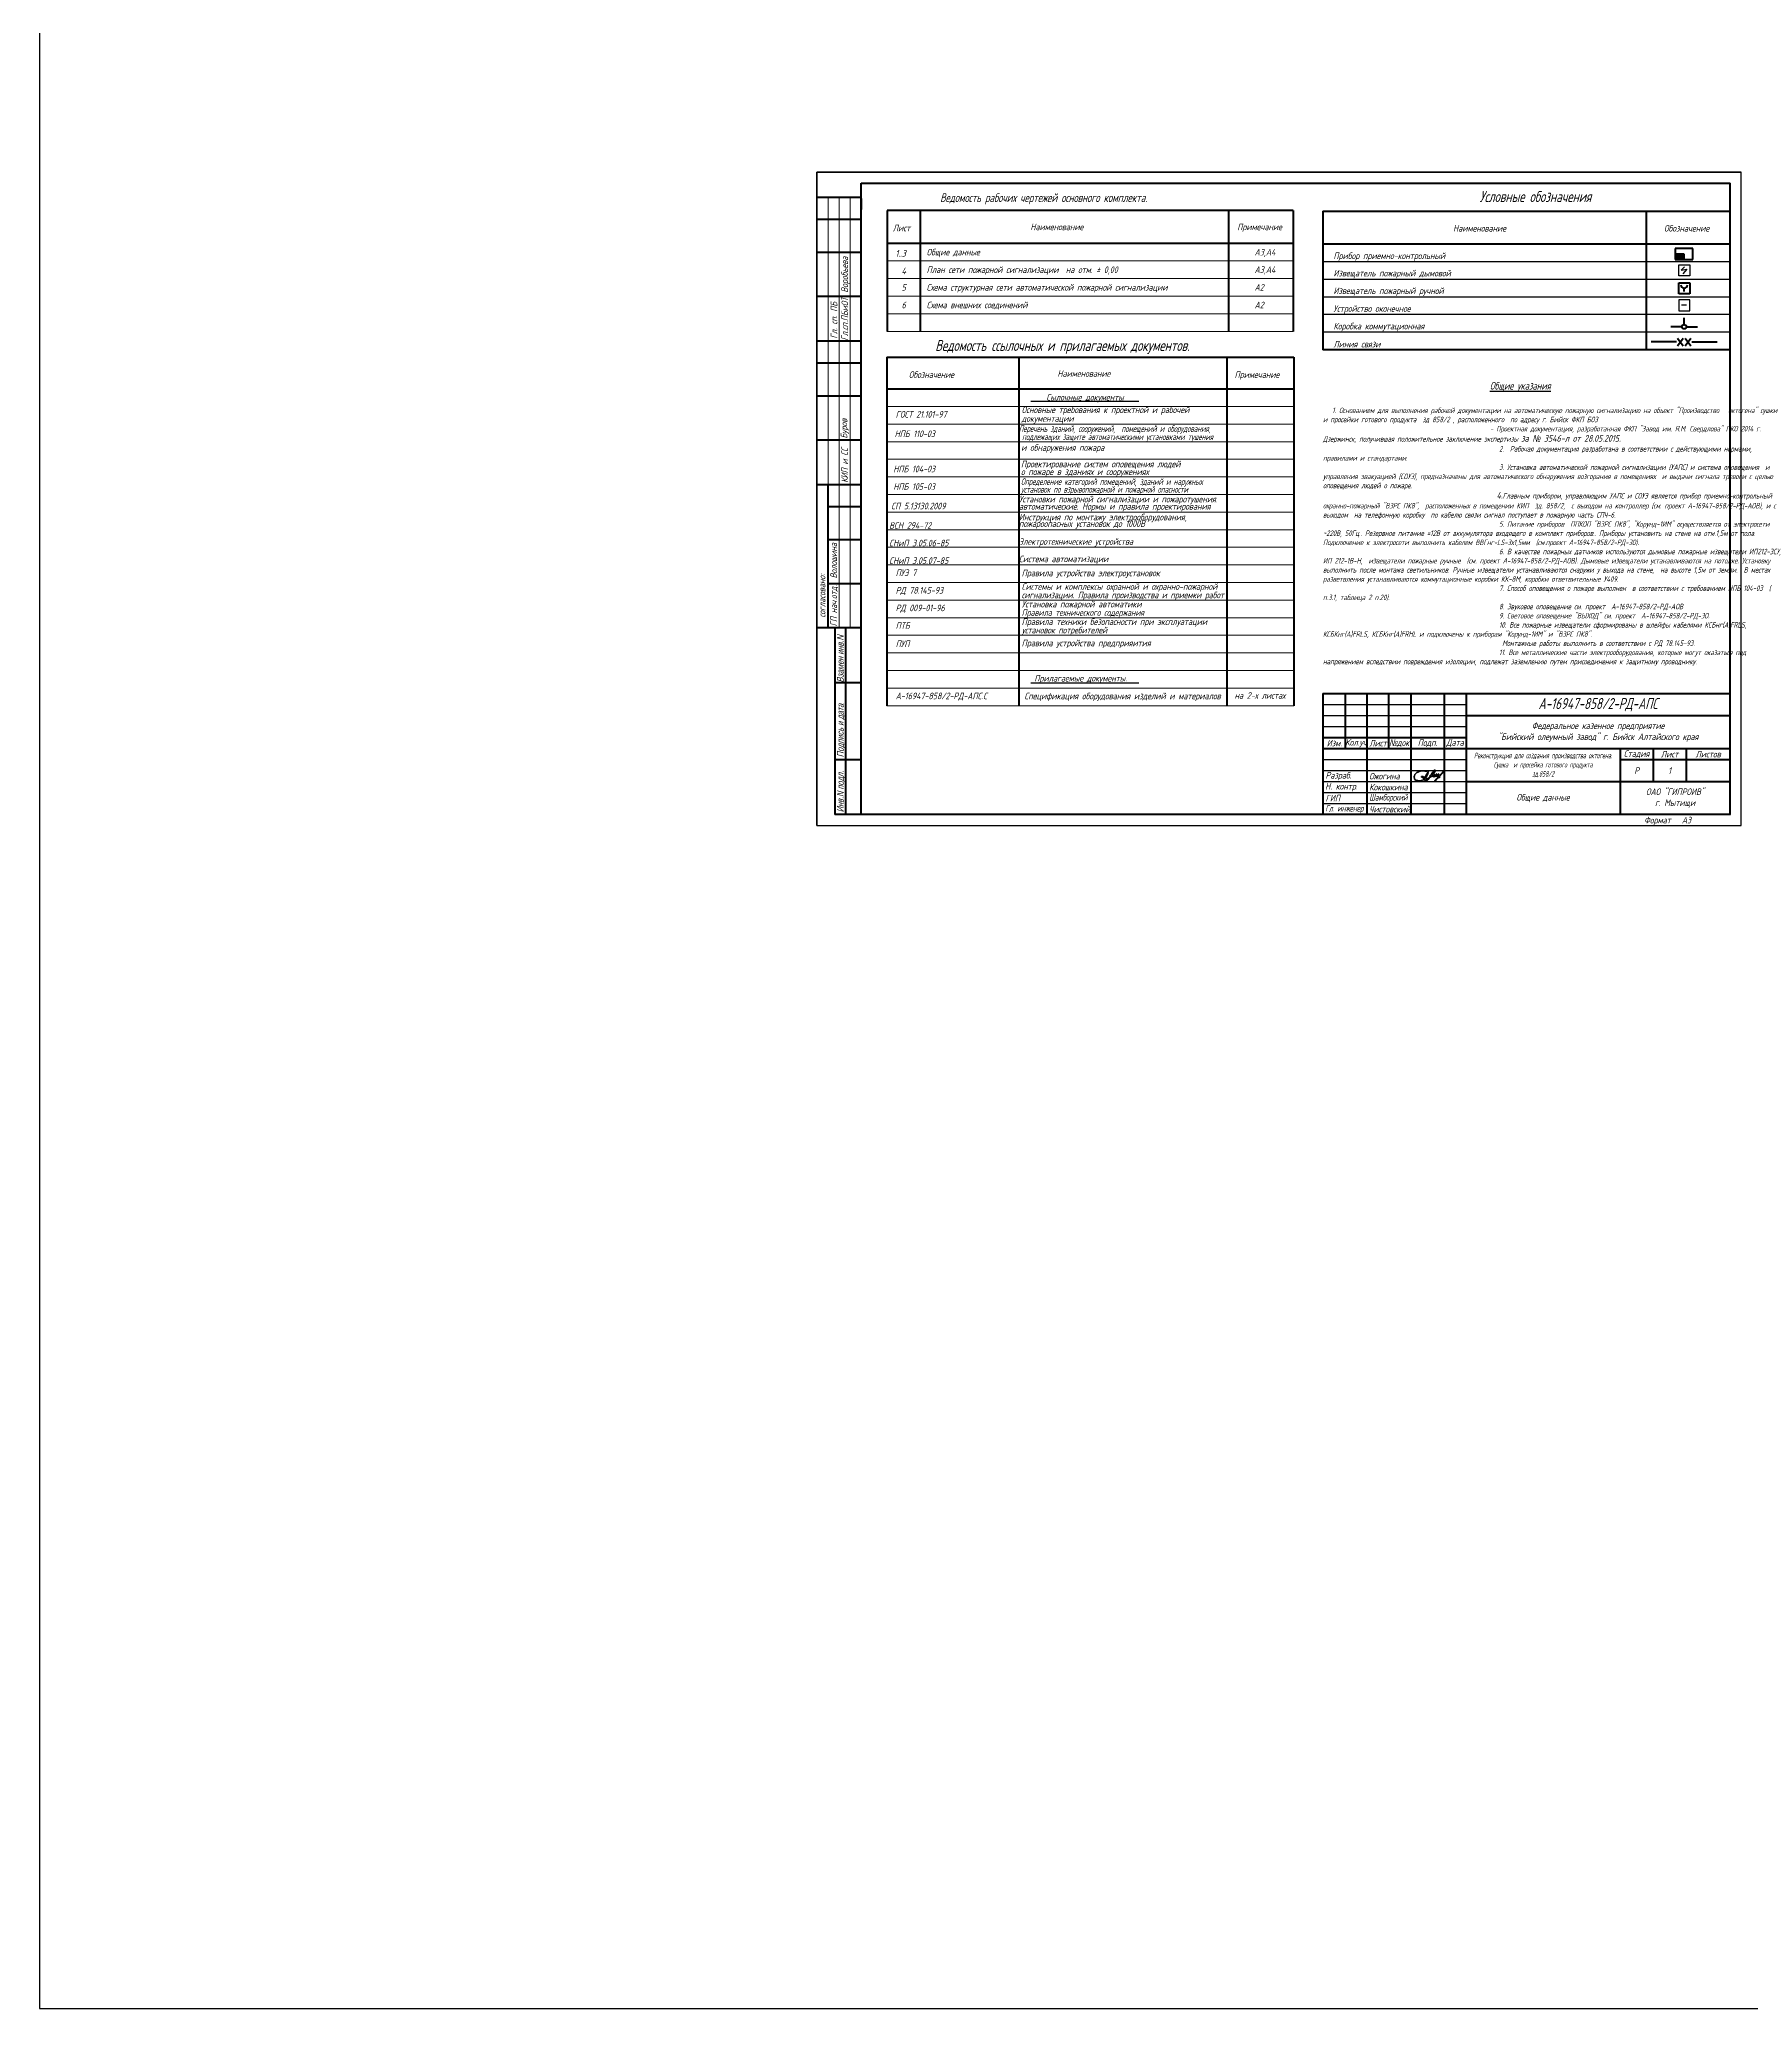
# Model space of a CAD drawing. Header units: millimetres. Extents: x 2185 to 8290, y 601 to 2456.
# Drawn here: x 4778 to 5556, y 601 to 1496 of the extents above; entities that cross this region are included whole.
import ezdxf

# ---------------------------------------------------------------- set-up
doc = ezdxf.new("R2010")
doc.units = ezdxf.units.MM
doc.layers.add('OBORUDOVANIE', color=7, linetype='Continuous')
doc.layers.add('текст', color=7, linetype='Continuous')
for name, color, linetype, lineweight in [('Датчики (Вновь)', 2, 'Continuous', 50), ('Линия связи (Вновь)', 3, 'Continuous', 60), ('ППК и др. приБоры', 171, 'Continuous', 50), ('рамка толстая', 7, 'Continuous', 60), ('стена', 7, 'Continuous', 18), ('стены', 7, 'Continuous', 15), ('ТаБлица', 253, 'Continuous', 40), ('Эл. аппараты (Вновь)', 93, 'Continuous', 50)]:
    doc.layers.add(name, color=color, linetype=linetype, lineweight=lineweight)
doc.styles.add('CX', font='cx.shx', dxfattribs={"width": 0.6, "oblique": 15, "height": 3})
doc.styles.add('Simplex', font='simplex.shx', dxfattribs={"width": 0.7, "oblique": 15})
doc.styles.add('Симплекс', font='simplex.shx', dxfattribs={"width": 0.7, "oblique": 15, "height": 600})

# ---------------------------------------------------------------- blocks, each defined once
blk = doc.blocks.new('A$C00EC61DE')
at = {"layer": 'Линия связи (Вновь)'}
for p, q in [((5, 1), (0, 1)), ((6, 2), (6, 5)), ((7, 1), (12, 1))]:
    blk.add_line(p, q, dxfattribs=at)
at = {"layer": 'Эл. аппараты (Вновь)'}
blk.add_circle((6, 1), 1, dxfattribs=at)
blk.add_circle((6, 1), 1, dxfattribs=at)
blk = doc.blocks.new('A$C48AC0FEC')
at = {"layer": 'Линия связи (Вновь)'}
for p, q in [((11.5, 1.75), (0, 1.75)), ((12, 3.5), (14.5, 0)), ((12, 0), (14.5, 3.5)), ((15.5, 3.5), (18, 0)), ((15.5, 0), (18, 3.5)), ((18.5, 1.75), (30, 1.75))]:
    blk.add_line(p, q, dxfattribs=at)
blk = doc.blocks.new('A$C134D03C4')
at = {"layer": 'ППК и др. приБоры'}
blk.add_hatch(color=256, dxfattribs=at).paths.add_polyline_path([(4, 0), (4, 2.5), (0, 2.5), (0, 0)])
for p, q in [((0, 5), (0, 0)), ((8, 5), (0, 5)), ((4, 2.5), (0, 2.5)), ((0, 0), (8, 0)), ((4, 0), (4, 2.5)), ((8, 0), (8, 5))]:
    blk.add_line(p, q, dxfattribs=at)
blk = doc.blocks.new('A$C7A532389')
at = {"layer": 'Датчики (Вновь)'}
for p, q in [((0, 5), (5, 5)), ((0, 0), (0, 5)), ((2.5, 1), (2.5, 2.5)), ((5, 5), (5, 0)), ((5, 0), (0, 0))]:
    blk.add_line(p, q, dxfattribs=at)
blk.add_arc((2.5, 4), 1.5, 180, 0, dxfattribs=at)

msp = doc.modelspace()

# ---------------------------------------------------------------- linework, layer by layer
for p, q in [((5131.59, 1138.87), (5131.59, 1435.87)), ((5131.59, 1138.87), (5131.59, 1435.87)), ((5131.59, 1435.87), (5551.59, 1435.87)), ((5546.51, 1395.17), (5361.51, 1395.17)), ((5546.51, 1387.17), (5361.51, 1387.17)), ((5546.51, 1379.17), (5361.51, 1379.17)), ((5546.51, 1371.17), (5361.51, 1371.17)), ((5546.51, 1363.17), (5361.51, 1363.17)), ((5546.51, 1355.17), (5361.51, 1355.17)), ((5228.74, 1331.76), (5277.89, 1331.85)), ((5228.74, 1203.76), (5277.89, 1203.85)), ((5361.51, 1193.87), (5426.44, 1193.87)), ((5546.67, 1198.87), (5496.51, 1198.87)), ((5546.51, 1198.87), (5496.51, 1198.87)), ((5546.51, 1198.87), (5496.51, 1198.87)), ((5546.51, 1198.87), (5496.51, 1198.87)), ((5546.51, 1198.87), (5496.51, 1198.87)), ((5361.51, 1168.87), (5426.44, 1168.87)), ((5361.51, 1163.87), (5426.44, 1163.87)), ((5361.51, 1153.87), (5426.63, 1153.87)), ((5361.51, 1148.87), (5426.63, 1148.87)), ((5361.67, 1143.87), (5361.67, 1148.87)), ((5361.67, 1143.87), (5361.67, 1148.87)), ((5546.51, 1143.87), (5361.51, 1143.87)), ((5381.51, 1143.87), (5401.51, 1143.87)), ((5416.51, 1143.87), (5426.51, 1143.87)), ((5416.51, 1143.87), (5426.51, 1143.87)), ((5496.51, 1143.87), (5511.51, 1143.87)), ((5496.51, 1143.87), (5496.51, 1143.87))]:
    msp.add_line(p, q)
at = {"color": 7, "linetype": 'Continuous', "lineweight": 40}
for p, q in [((5131.71, 1424.49), (5151.59, 1424.49)), ((5131.71, 1414.49), (5151.59, 1414.49)), ((5348.04, 1418.54), (5163.54, 1418.54)), ((5163.54, 1418.54), (5163.54, 1363.54)), ((5178.54, 1418.54), (5178.54, 1363.54)), ((5318.54, 1418.54), (5318.54, 1363.54)), ((5348.04, 1418.54), (5348.04, 1363.54)), ((5131.71, 1399.49), (5151.59, 1399.49)), ((5348.04, 1403.54), (5163.54, 1403.54)), ((5131.59, 1379.49), (5151.59, 1379.49)), ((5131.71, 1359.22), (5151.59, 1359.22)), ((5131.71, 1359.22), (5151.59, 1359.22)), ((5163.34, 1351.89), (5348.34, 1351.89)), ((5163.34, 1351.89), (5163.34, 1193.39)), ((5223.34, 1351.89), (5223.34, 1193.39)), ((5317.84, 1351.89), (5317.84, 1193.39)), ((5348.34, 1351.89), (5348.34, 1193.39)), ((5131.71, 1349.22), (5151.59, 1349.22)), ((5131.71, 1334.22), (5151.59, 1334.22)), ((5163.84, 1337.39), (5348.34, 1337.39)), ((5131.59, 1314.22), (5151.59, 1314.22)), ((5131.71, 1293.95), (5151.59, 1293.95)), ((5136.71, 1283.95), (5151.59, 1283.95)), ((5136.71, 1268.95), (5151.59, 1268.95)), ((5136.71, 1248.95), (5151.59, 1248.95)), ((5131.59, 1228.95), (5151.71, 1228.95))]:
    msp.add_line(p, q, dxfattribs=at)
at = {"color": 7, "linetype": 'Continuous', "lineweight": 20}
for p, q in [((5136.71, 1424.49), (5136.71, 1359.22)), ((5141.71, 1424.49), (5141.71, 1359.22)), ((5146.71, 1424.49), (5146.71, 1359.22)), ((5163.54, 1395.54), (5348.04, 1395.54)), ((5163.54, 1387.62), (5348.04, 1387.62)), ((5163.54, 1379.54), (5348.04, 1379.54)), ((5163.54, 1371.54), (5348.04, 1371.54)), ((5163.54, 1363.54), (5348.04, 1363.54)), ((5136.71, 1359.22), (5136.71, 1228.95)), ((5141.71, 1359.22), (5141.71, 1228.95)), ((5146.71, 1359.22), (5146.71, 1228.95)), ((5163.34, 1329.39), (5348.34, 1329.39)), ((5163.34, 1321.39), (5348.34, 1321.39)), ((5163.34, 1313.39), (5348.34, 1313.39)), ((5163.34, 1305.39), (5348.34, 1305.39)), ((5163.34, 1297.39), (5348.34, 1297.39)), ((5163.34, 1289.39), (5348.34, 1289.39)), ((5163.34, 1281.39), (5348.34, 1281.39)), ((5163.34, 1273.39), (5348.34, 1273.39)), ((5163.34, 1265.39), (5348.34, 1265.39)), ((5163.34, 1257.39), (5348.34, 1257.39)), ((5163.34, 1249.39), (5348.34, 1249.39)), ((5163.34, 1241.39), (5348.34, 1241.39)), ((5131.71, 1228.95), (5139.71, 1228.95)), ((5131.71, 1228.95), (5139.71, 1228.95)), ((5131.71, 1228.95), (5139.71, 1228.95)), ((5131.83, 1228.95), (5139.83, 1228.95)), ((5131.83, 1228.95), (5139.83, 1228.95)), ((5144.71, 1228.95), (5139.71, 1228.95)), ((5163.34, 1233.39), (5348.34, 1233.39)), ((5163.34, 1225.39), (5348.34, 1225.39)), ((5163.34, 1217.39), (5348.34, 1217.39)), ((5163.34, 1209.39), (5348.34, 1209.39)), ((5163.34, 1201.39), (5348.34, 1201.39)), ((5163.34, 1193.39), (5348.34, 1193.39))]:
    msp.add_line(p, q, dxfattribs=at)
at = {"color": 2, "lineweight": 30}
for p, q in [((5523.15, 1393.86), (5528.15, 1393.86)), ((5523.15, 1388.86), (5523.15, 1393.86)), ((5528.15, 1388.86), (5523.15, 1388.86)), ((5525.77, 1392.91), (5524.34, 1391.33)), ((5524.34, 1391.33), (5526.8, 1391.76)), ((5526.8, 1391.76), (5525.1, 1389.67)), ((5528.15, 1393.86), (5528.15, 1388.86))]:
    msp.add_line(p, q, dxfattribs=at)
at = {"color": 1, "lineweight": 30}
for p, q in [((5528.15, 1377.92), (5523.15, 1377.92)), ((5528.15, 1377.92), (5523.15, 1377.92)), ((5523.15, 1377.92), (5523.15, 1372.92)), ((5523.15, 1377.92), (5523.15, 1372.92)), ((5523.15, 1372.92), (5528.15, 1372.92)), ((5523.15, 1372.92), (5528.15, 1372.92)), ((5528.15, 1372.92), (5528.15, 1377.92)), ((5528.15, 1372.92), (5528.15, 1377.92))]:
    msp.add_line(p, q, dxfattribs=at)
at = {"color": 7, "lineweight": 40}
for p, q in [((5139.71, 1228.95), (5139.71, 1143.87)), ((5144.71, 1143.87), (5144.71, 1228.95)), ((5139.71, 1203.95), (5151.71, 1203.95)), ((5139.71, 1168.95), (5151.71, 1168.95))]:
    msp.add_line(p, q, dxfattribs=at)
at = {"lineweight": 60}
for p, q in [((5361.51, 1198.87), (5546.51, 1198.87)), ((5361.67, 1143.87), (5361.67, 1198.87)), ((5371.67, 1198.87), (5371.67, 1173.87)), ((5381.51, 1198.87), (5381.51, 1143.87)), ((5391.51, 1173.87), (5391.51, 1198.87)), ((5401.51, 1143.87), (5401.51, 1198.87)), ((5416.51, 1198.87), (5416.51, 1143.87)), ((5426.51, 1198.87), (5426.51, 1183.3)), ((5426.51, 1188.87), (5546.67, 1188.98)), ((5426.51, 1183.3), (5426.51, 1143.87)), ((5361.51, 1178.87), (5426.44, 1178.87)), ((5361.51, 1173.87), (5546.67, 1173.87)), ((5496.51, 1173.87), (5496.51, 1143.87)), ((5511.72, 1158.87), (5511.72, 1173.87)), ((5526.51, 1173.87), (5526.51, 1158.87)), ((5496.5, 1168.87), (5546.67, 1168.87)), ((5426.51, 1158.87), (5546.67, 1158.87)), ((5546.67, 1143.87), (5495.11, 1143.87))]:
    msp.add_line(p, q, dxfattribs=at)
at = {"lineweight": -3}
for p, q in [((5361.51, 1188.87), (5427, 1188.87)), ((5361.51, 1183.87), (5426.51, 1183.87)), ((5361.95, 1158.87), (5426.83, 1158.87))]:
    msp.add_line(p, q, dxfattribs=at)
at = {"color": 255, "lineweight": 35}
for p, q in [((5405.87, 1163.67), (5406.51, 1163.72)), ((5406.82, 1163.73), (5406.51, 1163.72)), ((5407.47, 1163.77), (5406.82, 1163.73)), ((5407.91, 1163.71), (5407.47, 1163.77)), ((5408.17, 1163.67), (5407.91, 1163.71)), ((5411.99, 1163.97), (5411.7, 1163.52)), ((5412.43, 1164.3), (5411.99, 1163.97)), ((5412.19, 1163.17), (5412.49, 1163.7)), ((5412.52, 1164.03), (5412.43, 1164.3)), ((5412.49, 1163.7), (5412.51, 1163.88)), ((5412.51, 1163.87), (5412.52, 1164.03)), ((5412.55, 1164.23), (5412.55, 1164.23)), ((5416.45, 1163.66), (5416.56, 1163.75)), ((5416.56, 1163.75), (5416.6, 1163.78)), ((5416.6, 1163.78), (5416.59, 1163.7)), ((5416.59, 1163.7), (5416.59, 1163.67)), ((5403.06, 1161.44), (5402.98, 1161.22)), ((5402.98, 1161.22), (5403.11, 1160.16)), ((5403.27, 1162.12), (5403.06, 1161.44)), ((5403.11, 1160.16), (5403.31, 1159.79)), ((5404.23, 1163.05), (5403.28, 1162.1)), ((5403.31, 1159.79), (5403.85, 1159.43)), ((5403.85, 1159.43), (5404.56, 1159.33)), ((5404.59, 1163.23), (5404.23, 1163.05)), ((5404.56, 1159.33), (5405.45, 1159.3)), ((5405.47, 1163.62), (5404.59, 1163.23)), ((5405.45, 1159.3), (5406.18, 1159.36)), ((5405.87, 1163.67), (5405.47, 1163.62)), ((5406.18, 1159.36), (5406.81, 1159.48)), ((5406.34, 1161.24), (5406.28, 1161.19)), ((5406.28, 1161.19), (5406.28, 1161.13)), ((5406.28, 1161.13), (5406.34, 1160.98)), ((5406.43, 1161.25), (5406.34, 1161.24)), ((5406.34, 1161), (5406.48, 1160.87)), ((5406.54, 1161.26), (5406.43, 1161.25)), ((5406.46, 1160.87), (5407.03, 1160.64)), ((5406.6, 1161.25), (5406.54, 1161.26)), ((5406.68, 1161.24), (5406.6, 1161.25)), ((5406.85, 1161.19), (5406.68, 1161.24)), ((5406.81, 1159.48), (5407.36, 1159.64)), ((5407, 1161.16), (5406.85, 1161.19)), ((5407.41, 1160.8), (5407, 1161.16)), ((5407.03, 1160.64), (5407.27, 1160.65)), ((5407.27, 1160.65), (5407.67, 1160.69)), ((5409.46, 1163.58), (5407.34, 1159.86)), ((5407.34, 1159.86), (5407.45, 1160.7)), ((5407.36, 1159.64), (5407.76, 1159.79)), ((5407.42, 1160.74), (5407.4, 1160.82)), ((5407.43, 1160.71), (5407.42, 1160.74)), ((5407.44, 1160.66), (5407.43, 1160.71)), ((5407.44, 1160.6), (5407.44, 1160.66)), ((5407.7, 1159.33), (5407.96, 1159.62)), ((5408.12, 1159.14), (5407.7, 1159.36)), ((5407.96, 1159.62), (5408.34, 1159.83)), ((5409.14, 1162.53), (5408.12, 1160.3)), ((5408.89, 1159.34), (5408.12, 1159.14)), ((5408.74, 1163.6), (5408.17, 1163.67)), ((5408.28, 1160.69), (5408.3, 1160.7)), ((5408.34, 1159.83), (5410.96, 1161.29)), ((5409.29, 1159.81), (5408.89, 1159.34)), ((5409.35, 1162.98), (5409.14, 1162.53)), ((5409.64, 1160.33), (5409.29, 1159.81)), ((5409.97, 1160.81), (5409.64, 1160.33)), ((5409.87, 1161.29), (5410.52, 1161.72)), ((5410.27, 1161.33), (5409.97, 1160.81)), ((5410.65, 1161.94), (5410.27, 1161.33)), ((5410.41, 1160.99), (5410.96, 1161.29)), ((5410.46, 1161.69), (5411.39, 1162.28)), ((5411, 1162.6), (5410.65, 1161.94)), ((5410.97, 1161.08), (5411.16, 1161.22)), ((5411.36, 1163.12), (5411, 1162.6)), ((5411.16, 1161.22), (5411.32, 1161.33)), ((5411.32, 1161.33), (5411.62, 1161.55)), ((5411.7, 1163.52), (5411.36, 1163.12)), ((5411.39, 1162.28), (5411.74, 1162.62)), ((5411.62, 1161.55), (5411.88, 1161.69)), ((5411.72, 1161.51), (5411.69, 1161.31)), ((5411.69, 1161.31), (5411.72, 1161.19)), ((5411.81, 1161.75), (5411.72, 1161.51)), ((5411.72, 1161.19), (5411.76, 1161.12)), ((5411.74, 1162.62), (5411.98, 1162.89)), ((5411.76, 1161.12), (5412.01, 1161.08)), ((5411.86, 1161.89), (5411.81, 1161.75)), ((5412, 1162.07), (5411.86, 1161.89)), ((5411.88, 1161.69), (5412.16, 1161.99)), ((5411.98, 1162.89), (5412.19, 1163.17)), ((5412.04, 1162.14), (5412, 1162.07)), ((5412.01, 1161.08), (5412.07, 1161.15)), ((5412.12, 1161.95), (5412.02, 1161.84)), ((5412.34, 1162.27), (5412.04, 1162.14)), ((5412.07, 1161.15), (5412.28, 1161.26)), ((5412.33, 1162.27), (5412.12, 1161.95)), ((5412.16, 1161.99), (5412.25, 1162.15)), ((5412.28, 1161.26), (5412.47, 1161.4)), ((5412.35, 1159.32), (5412.49, 1159.58)), ((5412.37, 1159.14), (5412.35, 1159.32)), ((5413.86, 1160.61), (5412.42, 1159.13)), ((5412.54, 1161.62), (5412.46, 1161.41)), ((5412.46, 1161.41), (5412.46, 1161.15)), ((5412.46, 1161.15), (5413.13, 1161.3)), ((5412.47, 1161.4), (5412.76, 1161.63)), ((5412.49, 1159.58), (5412.75, 1159.81)), ((5412.69, 1161.85), (5412.54, 1161.62)), ((5412.84, 1162.03), (5412.69, 1161.85)), ((5412.74, 1161.66), (5412.95, 1161.87)), ((5412.75, 1159.81), (5412.95, 1160.03)), ((5412.98, 1162.22), (5412.84, 1162.03)), ((5412.95, 1161.87), (5413.18, 1162.14)), ((5412.95, 1160.03), (5413.37, 1160.28)), ((5413.1, 1162.34), (5412.98, 1162.22)), ((5413.04, 1161.28), (5413.39, 1161.4)), ((5413.36, 1162.43), (5413.1, 1162.34)), ((5413.18, 1162.14), (5413.3, 1162.28)), ((5413.29, 1162.25), (5413.36, 1162.43)), ((5413.38, 1161.41), (5413.37, 1161.15)), ((5413.37, 1161.15), (5413.71, 1161.23)), ((5413.37, 1160.28), (5413.6, 1160.46)), ((5413.45, 1161.62), (5413.38, 1161.41)), ((5413.39, 1161.4), (5413.67, 1161.63)), ((5413.6, 1161.84), (5413.45, 1161.62)), ((5413.75, 1162.02), (5413.6, 1161.84)), ((5413.6, 1160.46), (5414.18, 1160.72)), ((5413.66, 1161.65), (5413.86, 1161.87)), ((5413.67, 1161.21), (5413.97, 1161.24)), ((5413.89, 1162.22), (5413.75, 1162.02)), ((5413.86, 1161.87), (5414.09, 1162.14)), ((5414.24, 1161.04), (5413.86, 1160.61)), ((5414.01, 1162.34), (5413.89, 1162.22)), ((5413.97, 1161.24), (5414.27, 1161.43)), ((5414.27, 1162.42), (5414.01, 1162.34)), ((5414.09, 1162.14), (5414.21, 1162.27)), ((5414.18, 1160.72), (5414.34, 1160.83)), ((5414.2, 1162.25), (5414.27, 1162.42)), ((5414.46, 1161.4), (5414.24, 1161.04)), ((5414.34, 1160.83), (5414.78, 1161.01)), ((5415.16, 1162.33), (5414.46, 1161.4)), ((5414.56, 1161.83), (5415.23, 1162.09)), ((5416.21, 1163.41), (5415.16, 1162.33)), ((5415.23, 1162.09), (5416.27, 1163.11)), ((5416.2, 1163.39), (5416.35, 1163.56)), ((5416.33, 1163.23), (5416.25, 1163.09)), ((5416.36, 1163.29), (5416.33, 1163.23)), ((5416.35, 1163.56), (5416.45, 1163.66)), ((5416.39, 1163.33), (5416.36, 1163.29)), ((5416.45, 1163.43), (5416.39, 1163.33)), ((5416.48, 1163.48), (5416.45, 1163.43)), ((5416.55, 1163.61), (5416.48, 1163.48)), ((5416.59, 1163.67), (5416.55, 1163.61))]:
    msp.add_line(p, q, dxfattribs=at)
msp.add_lwpolyline([(4778.25, 601.14), (8290.33, 601.14), (8290.33, 2391.42), (4778.25, 2391.42)], close=True)
at = {"layer": 'OBORUDOVANIE', "ltscale": 100}
for p, q in [((5131.59, 1435.87), (5131.59, 1138.87)), ((5551.59, 1435.87), (5131.59, 1435.87)), ((5551.59, 1138.87), (5551.59, 1435.87)), ((5131.59, 1138.87), (5551.59, 1138.87))]:
    msp.add_line(p, q, dxfattribs=at)
at = {"layer": 'рамка толстая', "ltscale": 100}
for p, q in [((5151.59, 1430.87), (5546.51, 1430.87)), ((5151.59, 1143.87), (5151.59, 1430.87)), ((5546.51, 1143.87), (5546.51, 1430.87))]:
    msp.add_line(p, q, dxfattribs=at)
at = {"layer": 'рамка толстая', "color": 7}
for p, q in [((5151.59, 1423.92), (5151.59, 1418.92)), ((5546.51, 1143.87), (5139.71, 1143.87))]:
    msp.add_line(p, q, dxfattribs=at)
at = {"layer": 'рамка толстая'}
msp.add_line((5136.71, 1228.95), (5136.71, 1293.95), dxfattribs=at)
at = {"layer": 'стены', "color": 1, "lineweight": 30}
msp.add_line((5526.76, 1375.42), (5524.43, 1375.42), dxfattribs=at)
msp.add_line((5526.76, 1375.42), (5524.43, 1375.42), dxfattribs=at)
at = {"layer": 'ТаБлица'}
for p, q in [((5361.51, 1418.17), (5546.51, 1418.17)), ((5361.51, 1418.17), (5361.51, 1355.17)), ((5508.51, 1355.17), (5508.51, 1418.17)), ((5546.51, 1403.17), (5361.51, 1403.17)), ((5546.51, 1355.17), (5361.51, 1355.17))]:
    msp.add_line(p, q, dxfattribs=at)

# ---------------------------------------------------------------- block references
at = {"layer": 'ТаБлица', "color": 2}
for name, p in [('A$C134D03C4', (5521.62, 1396.22)), ('A$C7A532389', (5523.15, 1380.67)), ('A$C00EC61DE', (5519.62, 1364.66, 0)), ('A$C48AC0FEC', (5510.62, 1356.97))]:
    msp.add_blockref(name, p, dxfattribs=at)

# ---------------------------------------------------------------- texts
at = {"color": 7, "linetype": 'Continuous', "lineweight": 20, "style": 'Симплекс', "oblique": 15}
for s, width, p in [('Лист', 0.7, (5166.04, 1409.04)), ('Наименование', 0.7, (5228.54, 1409.54)), ('Примечание ', 0.7, (5322.54, 1409.54)), ('1..3', 0.7, (5167.29, 1397.54)), ('Общие данные', 0.7, (5181.41, 1398.07)), ('А3,А4', 0.7, (5330.43, 1398.04)), ('4', 0.7, (5170.04, 1389.54)), ('План сети пожарной сигнализации  на отм. %%P 0,00', 0.7, (5181.41, 1390.07)), ('А3,А4', 0.7, (5330.43, 1390.12)), ('5', 0.7, (5170.04, 1382.04)), ('Схема структурная сети автоматической пожарной сигнализации  ', 0.7, (5181.41, 1382.07)), ('А2', 0.7, (5330.43, 1382.04)), ('6', 0.7, (5170.04, 1374.04)), ('Схема внешних соединений', 0.7, (5181.41, 1374.07)), ('А2', 0.7, (5330.43, 1374.04)), ('Обозначение', 0.7, (5173.34, 1342.39)), ('Наименование', 0.7, (5240.84, 1342.89)), ('Примечание', 0.7, (5321.34, 1342.39)), ('Сылочные документы', 0.7, (5235.83, 1332.12)), ('ГОСТ 21.101-97', 0.7, (5167.34, 1324.34)), ('Основные требования к проектной и рабочей', 0.7, (5224.59, 1326.41)), ('документации', 0.7, (5224.59, 1322.44)), ('ПУЭ 7', 0.7, (5167.34, 1252.34)), ('Правила устройства электроустановок', 0.7, (5224.59, 1252.22)), ('РД 78.145-93', 0.7, (5167.34, 1244.34)), ('сигнализации. Правила производства и приемки работ', 0.68, (5224.59, 1242.24)), ('Системы и комплексы охранной и охранно-пожарной ', 0.7, (5224.59, 1246.06)), ('РД 009-01-96', 0.7, (5167.34, 1236.34)), ('Установка пожарной автоматики', 0.7, (5224.59, 1238.06)), ('Правила технического содержания', 0.68, (5224.59, 1234.24)), ('ПТБ', 0.7, (5167.34, 1228.34)), ('установок потребителей', 0.68, (5224.59, 1226.24)), ('Правила техники безопасности при эксплуатации', 0.7, (5224.59, 1230.07)), ('ПУП', 0.7, (5167.34, 1220.02)), ('Правила устройства предприяития', 0.7, (5224.59, 1220.4)), ('Прилагаемые документы.', 0.7, (5230.34, 1204.39)), ('на 2-х листах', 0.7, (5321.34, 1196.54)), ('А-16947-858/2-РД-АПС.С ', 0.7, (5167.34, 1196.34))]:
    msp.add_text(s, height=3, dxfattribs=dict(at, width=width)).set_placement(p)
at = {"color": 7, "linetype": 'Continuous', "lineweight": 20, "style": 'Симплекс', "oblique": 15, "width": 0.7}
for s, p in [('Воробьева', (5145.67, 1381.15)), ('Гл. сп. ПБ', (5140.79, 1360.26)), ('Гл.сп.ПБиОТ', (5145.72, 1359.34)), ('Буров', (5145.33, 1314.84)), ('КИП и СС', (5145.66, 1294.71)), ('Волошина', (5140.67, 1251.25)), ('согласовано:', (5135.39, 1233.46)), ('ГП нач.отд.', (5140.72, 1229.44))]:
    msp.add_text(s, height=3, rotation=90, dxfattribs=at).set_placement(p)
at = {"lineweight": -3, "style": 'Simplex', "oblique": 15}
for s, width, p in [('НПБ 110-03', 0.7, (5166.86, 1315.5)), ('Перечень зданий, сооружений,  помещений и оборудования,', 0.6, (5223.34, 1317.83)), (' подлежащих защите автоматическими установками тушения', 0.6, (5223.34, 1314.11)), ('и обнаружения пожара', 0.7, (5224.37, 1309.23)), ('НПБ 104-03', 0.7, (5166.27, 1299.51)), ('о пожаре в зданиях и сооружениях', 0.7, (5224.27, 1298.24)), ('Проектирование систем оповещения людей', 0.7, (5224.29, 1301.76)), ('НПБ 105-03', 0.7, (5166.27, 1291.51)), ('установок по взрывопожарной и пожарной опасности', 0.6, (5224.27, 1290.24)), ('Определение категорий помещений, зданий и наружных', 0.6, (5224.29, 1293.76)), ('СП 5.13130.2009', 0.7, (5165.34, 1282.67)), ('Установки пожарной сигнализации и пожаротушения.', 0.7, (5223.34, 1285.8)), ('автоматические. Нормы и правила проектирования', 0.7, (5223.34, 1282.51)), ('Инструкция по монтажу электрооборудования,', 0.7, (5223.34, 1277.62)), ('ВСН 294-72', 0.7, (5164.4, 1273.82)), ('пожароопасных установок до 1000В', 0.7, (5223.34, 1274.63)), ('СНиП 3.05.06-85', 0.7, (5164.4, 1265.82)), ('Электротехнические устройства', 0.7, (5223.34, 1266.53)), ('СНиП 3.05.07-85', 0.7, (5164.4, 1257.82)), ('Система автоматизации', 0.7, (5223.34, 1258.63))]:
    msp.add_text(s, height=3, dxfattribs=dict(at, width=width)).set_placement(p)
at = {"color": 7, "style": 'CX', "oblique": 15, "width": 0.7}
for s, p in [('Взамен инв.N', (5143.71, 1203.95)), ('Подпись и дата', (5143.71, 1169.95)), ('Инв.N подл.', (5143.71, 1144.95))]:
    msp.add_text(s, height=3, rotation=90, dxfattribs=at).set_placement(p)
at = {"layer": 'OBORUDOVANIE', "color": 7, "style": 'Симплекс', "oblique": 15, "width": 0.7}
for s, height, p in [('Ведомость рабочих чертежей основного комплекта.', 4, (5187.54, 1422.33)), ('Ведомость ссылочных и прилагаемых документов.', 5, (5185.32, 1354.65))]:
    msp.add_text(s, height=height, dxfattribs=at).set_placement(p)
at = {"layer": 'стена', "lineweight": -3, "style": 'Simplex', "oblique": 15, "width": 0.7}
msp.add_text('  Формат   А3', height=3, dxfattribs=at).set_placement((5504.11, 1139.87))
at = {"layer": 'текст', "style": 'Simplex', "oblique": 15, "width": 0.7}
for s, p in [('Наименование', (5420.62, 1408.92)), ('Обозначение', (5516.48, 1408.92)), ('Прибор приемно-контрольный', (5366.25, 1396.4)), ('Извещатель пожарный дымовой ', (5366.25, 1388.51)), ('Извещатель пожарный ручной ', (5366.25, 1380.51)), ('Устройство оконечное ', (5366.25, 1372.42)), ('Коробка коммутационная', (5366.25, 1364.44)), ('Линия связи', (5366.25, 1356.24))]:
    msp.add_text(s, height=3, dxfattribs=at).set_placement(p)
at = {"layer": 'текст', "style": 'Simplex'}
for s, insert, char_height, width, attachment_point in [('{\\C2;Условные обозначения}', (5458.05, 1424.85), 5, 129.7016, 5), ('\\P\\pi75.84215;{\\H1.1667x;\\LОбщие указания\\l\\P\\pi90.8602;\\P\\pi0;\\H0.71428x;   1. Основанием для выполнения рабочей документации на автоматическую пожарную сигнализацию на объект "Производство   октогена" сушки и просейки готового продукта  зд 858/2 , расположенного  по адресу г. Бийск ФКП БОЗ \\P- Проектная документация, разработанная ФКП "Завод им. Я.М. Свердлова" ПКО 2014 г. Дзержинск, получившая положительное заключение экспертизы }за {\\fArial|b0|i0|c204|p34;№} 3546-л от 28.05.2015.{\\H0.83335x; \\P   2.  Рабочая документация разработана в соответствии с действующими нормами, правилами и стандартами. \\P   3. Установка автоматической пожарной сигнализации (УАПС) и система оповещения  и управления эвакуацией (СОУЭ), предназначены для автоматического обнаружения возгорания в помещениях  и выдачи сигнала тревоги с целью оповещения людей о пожаре. \\P \\H1.2x; 4.\\H0.83333x;Главным прибором, управляющим УАПС и СОУЭ является прибор приемно-контрольный охранно-пожарный "ВЭРС ПК8",  расположенных в помещении КИП  зд. 858/2,  с выходом на контроллер (см. проект А-16947-858/2-РД-АОВ), и с выходом  на телефонную коробку\\H0.99998x;  по кабелю связи сигнал поступает в пожарную часть СПЧ-6. \\P   5. Питание приборов  ППКОП "ВЭРС ПК8",\\H0.99998x; "Корунд-1ИМ" осуществляется от электросети ~220В, 50Гц.. Резервное питание =12В от аккумулятора входящего в комплект приборов.. Приборы установить на стене на отм.1,5м от пола. Подключение к электросети выполнить кабелем ВВГнг-LS-3х1,5мм  (см.проект А-16947-858/2-РД-ЭО).\\P   6. В качестве пожарных датчиков используются дымовые пожарные извещатели ИП212-3СУ, ИП 212-1В-Н,  извещатели пожарные ручные  (см. проект А-16947-858/2-РД-АОВ)\\H0.99998x;. Дымовые извещатели устанавливаются на потолке. Установку  выполнить после монтажа светильников. Ручные извещатели устанавливаются снаружи у выхода на стене,  на высоте 1,5м от земли.  В местах разветвления устанавливаются коммутационные коробки КК-8М, коробки ответвительные У409.\\P   7. Способ оповещения о пожаре выполнен  в соответствии с требованием НПБ 104-03  ( п.3.1, таблица 2 п.20).\\P   8. Звуковое оповещение см. проект  А-16947-858/2-РД-АОВ\\P   9. Световое оповещение "ВЫХОД" \\H0.99998x;см. проект  А-16947-858/2-РД-ЭО.\\H0.99998x;\\P   10. Все пожарные извещатели сформированы в шлейфы кабелями КСБнг(А)FRLS, КСБКнг(А)FRLS, КСБКнг(А)FRHL и подключены к приборам "Корунд-1ИМ" и \\H1.0001x;"ВЭРС ПК8"\\H0.99992x;.\\P\\H0.99998x;    Монтажные работы выполнить в соответствии с РД 78.145-93.\\P   11. Все металлические части электрооборудования, которые могут оказаться под напряжением вследствии повреждения изоляции, подлежат заземлению путем присоединения к защитному проводнику. \\P  \\P}  \\P\\P\\pl6.9999;          \\P\\pi89.9102,l0; \\P\\pi0,l6.9999;  ', (5361.51, 1345.58), 3, 181.7204, 1)]:
    msp.add_mtext(s, dxfattribs=dict(at, insert=insert, char_height=char_height, width=width, attachment_point=attachment_point))
at = {"layer": 'текст', "lineweight": 20, "style": 'Simplex'}
for s, insert, char_height, width, attachment_point in [('Спецификация оборудования изделий и материалов', (5270.43, 1197.39), 3, 94.8134, 5), ('Федеральное казенное предприятие\\P"Бийский олеумный завод" г. Бийск Алтайского края', (5486.51, 1181.37), 3, 120, 5), ('Изм.', (5366.67, 1176.37), 3, 10, 5), ('Кол.уч', (5376.51, 1176.37), 3, 10, 5), ('Лист', (5386.51, 1176.37), 3, 10, 5), ('{\\fArial|b0|i0|c204|p34;\\W0.7;№\\Fsimplex|c204;док.}', (5396.51, 1176.37), 3, 10, 5), ('Подп.', (5409.01, 1176.37), 3, 15, 5), ('{\\W0.7;Дата}', (5421.51, 1176.37), 3, 10, 5), ('{\\W0.7;Стадия}', (5504.01, 1171.37), 3, 15, 5), ('Лист', (5519.01, 1171.37), 3, 15, 5), ('Листов', (5536.51, 1171.37), 3, 20, 5), ('{\\W0.6;Реконструкция для создания производства октогена.\\PСушка  и просейка готового продукта\\Pзд.858/2}', (5461.51, 1166.37), 2.5, 70, 5), ('Р', (5504.01, 1163.87), 3, 15, 5), ('1', (5519.01, 1163.87), 3, 15, 5), ('Н. контр.', (5362.51, 1156.37), 3, 19, 4), ('Разраб.', (5362.67, 1161.37), 3, 18, 4), ('Кокошкина', (5382.51, 1156.37), 3, 18, 4), ('Ожогина', (5382.51, 1161.37), 3, 18, 4), ('{\\C2;ОАО "ГИПРОИВ"\\Pг. Мытищи}', (5521.51, 1151.37), 3, 50, 5), ('{\\W0.6;Гл. инженер}', (5362.51, 1146.37), 3, 18, 4), ('ГИП', (5362.67, 1151.37), 3, 18, 4), ('{\\W0.6;Шамборский}', (5382.51, 1151.37), 3, 18, 4), ('Чистовский', (5382.51, 1146.37), 3, 18, 4), ('Общие данные', (5461.51, 1151.37), 3, 70, 5)]:
    msp.add_mtext(s, dxfattribs=dict(at, insert=insert, char_height=char_height, width=width, attachment_point=attachment_point))
at = {"layer": 'текст', "lineweight": 35, "insert": (5486.51, 1193.87), "char_height": 5, "width": 120, "attachment_point": 5, "style": 'Simplex'}
msp.add_mtext('А-16947-858/2-РД-АПС ', dxfattribs=at)

doc.saveas('drawing.dxf')
